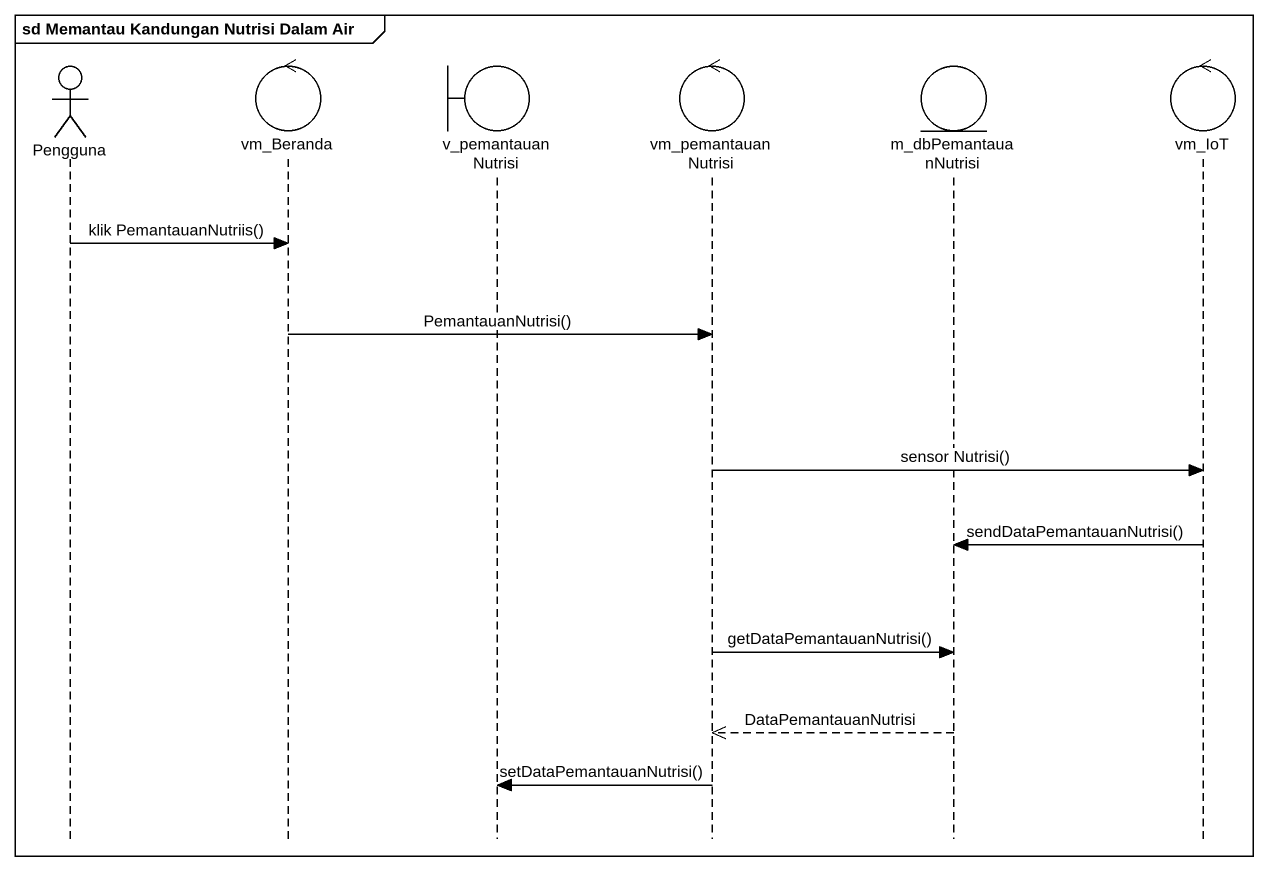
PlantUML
@startuml
mainframe sd Memantau Kandungan Nutrisi Dalam Air
hide footbox
actor Pengguna
control vm_Beranda
boundary v_pemantauanNutrisi
control vm_pemantauanNutrisi
entity m_dbPemantauanNutrisi
control vm_IoT

Pengguna -> vm_Beranda : klik PemantauanNutriis()
vm_Beranda -> vm_pemantauanNutrisi : PemantauanNutrisi()
vm_pemantauanNutrisi -> vm_IoT : sensor Nutrisi()
vm_IoT -> m_dbPemantauanNutrisi : sendDataPemantauanNutrisi()
vm_pemantauanNutrisi -> m_dbPemantauanNutrisi : getDataPemantauanNutrisi()
m_dbPemantauanNutrisi -->> vm_pemantauanNutrisi : DataPemantauanNutrisi
vm_pemantauanNutrisi -> v_pemantauanNutrisi : setDataPemantauanNutrisi()
@enduml
